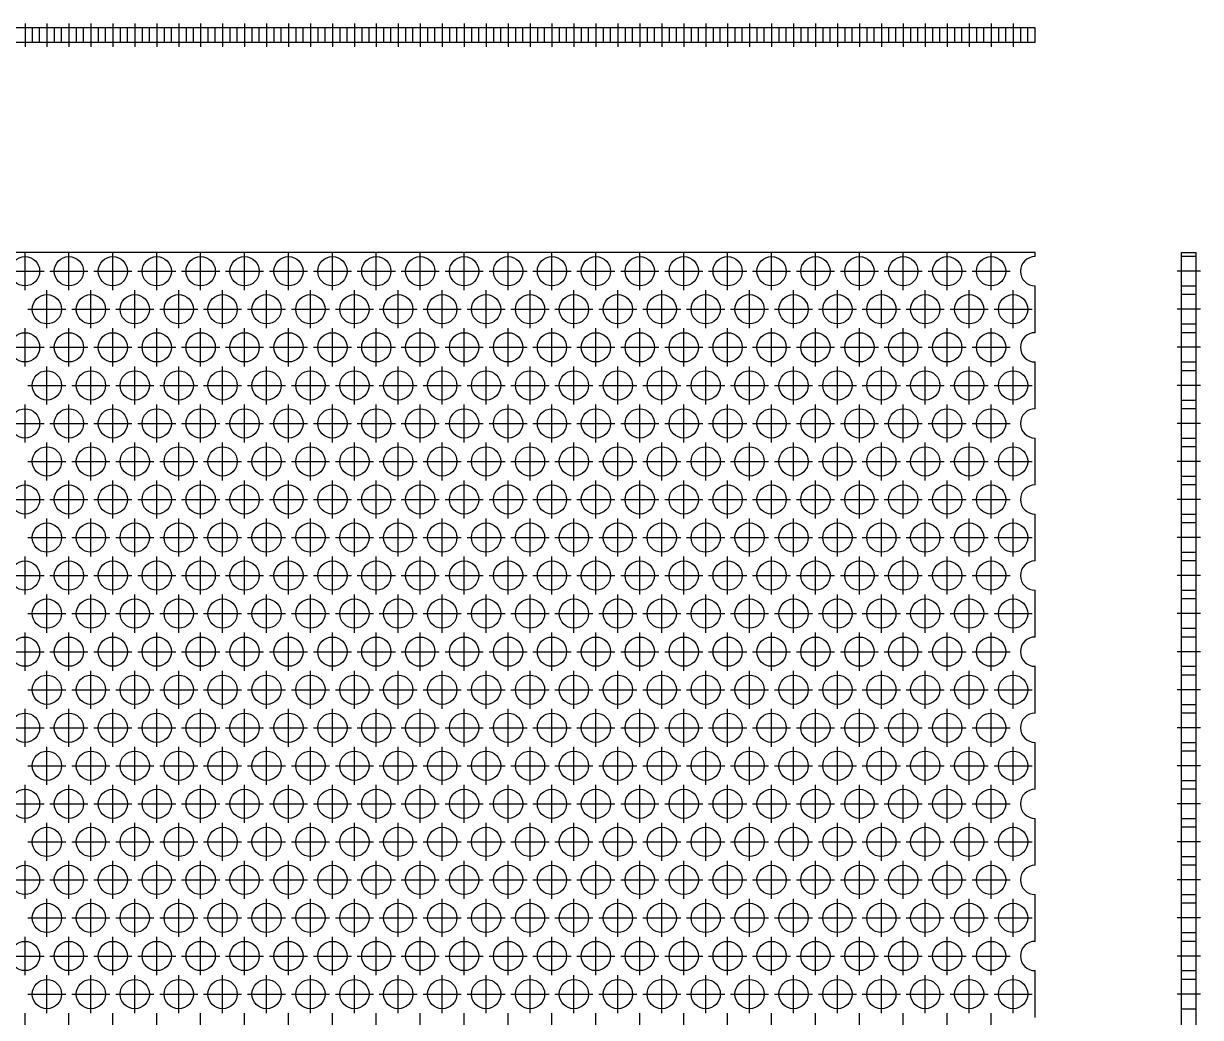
# Model space of a CAD drawing. Extents: x 0 to 161, y -8 to 126.
# Drawn here: x 80.9 to 161.3, y 57.8 to 125.6 of the extents above; entities that cross this region are included whole.
import ezdxf

# ---------------------------------------------------------------- set-up
doc = ezdxf.new("R2010")
doc.units = 0
doc.header["$LTSCALE"] = 0.5
doc.linetypes.add('CENTER', pattern=[50.8, 31.75, -6.35, 6.35, -6.35])
doc.linetypes.add('DASHED', pattern=[19.05, 12.7, -6.35])
for name, color, linetype in [('MSM_CENTER', 1, 'CENTER'), ('MSM_CONTINUOUS', 7, 'CONTINUOUS'), ('MSM_DASHED', 4, 'DASHED')]:
    doc.layers.add(name, color=color, linetype=linetype)

msp = doc.modelspace()

# ---------------------------------------------------------------- linework, layer by layer
at = {"layer": 'MSM_CENTER'}
for p, q in [((81, 125.643), (81, 124.043)), ((82.5, 125.643), (82.5, 124.043)), ((84, 125.643), (84, 124.043)), ((85.5, 125.643), (85.5, 124.043)), ((87, 125.643), (87, 124.043)), ((88.5, 125.643), (88.5, 124.043)), ((90, 125.643), (90, 124.043)), ((91.5, 125.643), (91.5, 124.043)), ((93, 125.643), (93, 124.043)), ((94.5, 125.643), (94.5, 124.043)), ((96, 125.643), (96, 124.043)), ((97.5, 125.643), (97.5, 124.043)), ((99, 125.643), (99, 124.043)), ((100.5, 125.643), (100.5, 124.043)), ((102, 125.643), (102, 124.043)), ((103.5, 125.643), (103.5, 124.043)), ((105, 125.643), (105, 124.043)), ((106.5, 125.643), (106.5, 124.043)), ((108, 125.643), (108, 124.043)), ((109.5, 125.643), (109.5, 124.043)), ((111, 125.643), (111, 124.043)), ((112.5, 125.643), (112.5, 124.043)), ((114, 125.643), (114, 124.043)), ((115.5, 125.643), (115.5, 124.043)), ((117, 125.643), (117, 124.043)), ((118.5, 125.643), (118.5, 124.043)), ((120, 125.643), (120, 124.043)), ((121.5, 125.643), (121.5, 124.043)), ((123, 125.643), (123, 124.043)), ((124.5, 125.643), (124.5, 124.043)), ((126, 125.643), (126, 124.043)), ((127.5, 125.643), (127.5, 124.043)), ((129, 125.643), (129, 124.043)), ((130.5, 125.643), (130.5, 124.043)), ((132, 125.643), (132, 124.043)), ((133.5, 125.643), (133.5, 124.043)), ((135, 125.643), (135, 124.043)), ((136.5, 125.643), (136.5, 124.043)), ((138, 125.643), (138, 124.043)), ((139.5, 125.643), (139.5, 124.043)), ((141, 125.643), (141, 124.043)), ((142.5, 125.643), (142.5, 124.043)), ((144, 125.643), (144, 124.043)), ((145.5, 125.643), (145.5, 124.043)), ((147, 125.643), (147, 124.043)), ((148.5, 125.643), (148.5, 124.043)), ((81, 107.427), (81, 110.027)), ((84, 107.427), (84, 110.027)), ((87, 107.427), (87, 110.027)), ((90, 107.427), (90, 110.027)), ((93, 107.427), (93, 110.027)), ((96, 107.427), (96, 110.027)), ((99, 107.427), (99, 110.027)), ((102, 107.427), (102, 110.027)), ((105, 107.427), (105, 110.027)), ((108, 107.427), (108, 110.027)), ((111, 107.427), (111, 110.027)), ((114, 107.427), (114, 110.027)), ((117, 107.427), (117, 110.027)), ((120, 107.427), (120, 110.027)), ((123, 107.427), (123, 110.027)), ((126, 107.427), (126, 110.027)), ((129, 107.427), (129, 110.027)), ((132, 107.427), (132, 110.027)), ((135, 107.427), (135, 110.027)), ((138, 107.427), (138, 110.027)), ((141, 107.427), (141, 110.027)), ((144, 107.427), (144, 110.027)), ((147, 107.427), (147, 110.027)), ((79.7, 108.727), (82.3, 108.727)), ((82.7, 108.727), (85.3, 108.727)), ((85.7, 108.727), (88.3, 108.727)), ((88.7, 108.727), (91.3, 108.727)), ((91.7, 108.727), (94.3, 108.727)), ((94.7, 108.727), (97.3, 108.727)), ((97.7, 108.727), (100.3, 108.727)), ((100.7, 108.727), (103.3, 108.727)), ((103.7, 108.727), (106.3, 108.727)), ((106.7, 108.727), (109.3, 108.727)), ((109.7, 108.727), (112.3, 108.727)), ((112.7, 108.727), (115.3, 108.727)), ((115.7, 108.727), (118.3, 108.727)), ((118.7, 108.727), (121.3, 108.727)), ((121.7, 108.727), (124.3, 108.727)), ((124.7, 108.727), (127.3, 108.727)), ((127.7, 108.727), (130.3, 108.727)), ((130.7, 108.727), (133.3, 108.727)), ((133.7, 108.727), (136.3, 108.727)), ((136.7, 108.727), (139.3, 108.727)), ((139.7, 108.727), (142.3, 108.727)), ((142.7, 108.727), (145.3, 108.727)), ((145.7, 108.727), (148.3, 108.727)), ((161.3, 108.727), (159.7, 108.727)), ((82.5, 104.829), (82.5, 107.429)), ((85.5, 104.829), (85.5, 107.429)), ((88.5, 104.829), (88.5, 107.429)), ((91.5, 104.829), (91.5, 107.429)), ((94.5, 104.829), (94.5, 107.429)), ((97.5, 104.829), (97.5, 107.429)), ((100.5, 104.829), (100.5, 107.429)), ((103.5, 104.829), (103.5, 107.429)), ((106.5, 104.829), (106.5, 107.429)), ((109.5, 104.829), (109.5, 107.429)), ((112.5, 104.829), (112.5, 107.429)), ((115.5, 104.829), (115.5, 107.429)), ((118.5, 104.829), (118.5, 107.429)), ((121.5, 104.829), (121.5, 107.429)), ((124.5, 104.829), (124.5, 107.429)), ((127.5, 104.829), (127.5, 107.429)), ((130.5, 104.829), (130.5, 107.429)), ((133.5, 104.829), (133.5, 107.429)), ((136.5, 104.829), (136.5, 107.429)), ((139.5, 104.829), (139.5, 107.429)), ((142.5, 104.829), (142.5, 107.429)), ((145.5, 104.829), (145.5, 107.429)), ((148.5, 104.829), (148.5, 107.429)), ((81.2, 106.129), (83.8, 106.129)), ((84.2, 106.129), (86.8, 106.129)), ((87.2, 106.129), (89.8, 106.129)), ((90.2, 106.129), (92.8, 106.129)), ((93.2, 106.129), (95.8, 106.129)), ((96.2, 106.129), (98.8, 106.129)), ((99.2, 106.129), (101.8, 106.129)), ((102.2, 106.129), (104.8, 106.129)), ((105.2, 106.129), (107.8, 106.129)), ((108.2, 106.129), (110.8, 106.129)), ((111.2, 106.129), (113.8, 106.129)), ((114.2, 106.129), (116.8, 106.129)), ((117.2, 106.129), (119.8, 106.129)), ((120.2, 106.129), (122.8, 106.129)), ((123.2, 106.129), (125.8, 106.129)), ((126.2, 106.129), (128.8, 106.129)), ((129.2, 106.129), (131.8, 106.129)), ((132.2, 106.129), (134.8, 106.129)), ((135.2, 106.129), (137.8, 106.129)), ((138.2, 106.129), (140.8, 106.129)), ((141.2, 106.129), (143.8, 106.129)), ((144.2, 106.129), (146.8, 106.129)), ((147.2, 106.129), (149.8, 106.129)), ((161.3, 106.129), (159.7, 106.129)), ((81, 102.231), (81, 104.831)), ((84, 102.231), (84, 104.831)), ((87, 102.231), (87, 104.831)), ((90, 102.231), (90, 104.831)), ((93, 102.231), (93, 104.831)), ((96, 102.231), (96, 104.831)), ((99, 102.231), (99, 104.831)), ((102, 102.231), (102, 104.831)), ((105, 102.231), (105, 104.831)), ((108, 102.231), (108, 104.831)), ((111, 102.231), (111, 104.831)), ((114, 102.231), (114, 104.831)), ((117, 102.231), (117, 104.831)), ((120, 102.231), (120, 104.831)), ((123, 102.231), (123, 104.831)), ((126, 102.231), (126, 104.831)), ((129, 102.231), (129, 104.831)), ((132, 102.231), (132, 104.831)), ((135, 102.231), (135, 104.831)), ((138, 102.231), (138, 104.831)), ((141, 102.231), (141, 104.831)), ((144, 102.231), (144, 104.831)), ((147, 102.231), (147, 104.831)), ((79.7, 103.531), (82.3, 103.531)), ((82.7, 103.531), (85.3, 103.531)), ((85.7, 103.531), (88.3, 103.531)), ((88.7, 103.531), (91.3, 103.531)), ((91.7, 103.531), (94.3, 103.531)), ((94.7, 103.531), (97.3, 103.531)), ((97.7, 103.531), (100.3, 103.531)), ((100.7, 103.531), (103.3, 103.531)), ((103.7, 103.531), (106.3, 103.531)), ((106.7, 103.531), (109.3, 103.531)), ((109.7, 103.531), (112.3, 103.531)), ((112.7, 103.531), (115.3, 103.531)), ((115.7, 103.531), (118.3, 103.531)), ((118.7, 103.531), (121.3, 103.531)), ((121.7, 103.531), (124.3, 103.531)), ((124.7, 103.531), (127.3, 103.531)), ((127.7, 103.531), (130.3, 103.531)), ((130.7, 103.531), (133.3, 103.531)), ((133.7, 103.531), (136.3, 103.531)), ((136.7, 103.531), (139.3, 103.531)), ((139.7, 103.531), (142.3, 103.531)), ((142.7, 103.531), (145.3, 103.531)), ((145.7, 103.531), (148.3, 103.531)), ((161.3, 103.531), (159.7, 103.531)), ((82.5, 99.633), (82.5, 102.233)), ((85.5, 99.633), (85.5, 102.233)), ((88.5, 99.633), (88.5, 102.233)), ((91.5, 99.633), (91.5, 102.233)), ((94.5, 99.633), (94.5, 102.233)), ((97.5, 99.633), (97.5, 102.233)), ((100.5, 99.633), (100.5, 102.233)), ((103.5, 99.633), (103.5, 102.233)), ((106.5, 99.633), (106.5, 102.233)), ((109.5, 99.633), (109.5, 102.233)), ((112.5, 99.633), (112.5, 102.233)), ((115.5, 99.633), (115.5, 102.233)), ((118.5, 99.633), (118.5, 102.233)), ((121.5, 99.633), (121.5, 102.233)), ((124.5, 99.633), (124.5, 102.233)), ((127.5, 99.633), (127.5, 102.233)), ((130.5, 99.633), (130.5, 102.233)), ((133.5, 99.633), (133.5, 102.233)), ((136.5, 99.633), (136.5, 102.233)), ((139.5, 99.633), (139.5, 102.233)), ((142.5, 99.633), (142.5, 102.233)), ((145.5, 99.633), (145.5, 102.233)), ((148.5, 99.633), (148.5, 102.233)), ((81.2, 100.933), (83.8, 100.933)), ((84.2, 100.933), (86.8, 100.933)), ((87.2, 100.933), (89.8, 100.933)), ((90.2, 100.933), (92.8, 100.933)), ((93.2, 100.933), (95.8, 100.933)), ((96.2, 100.933), (98.8, 100.933)), ((99.2, 100.933), (101.8, 100.933)), ((102.2, 100.933), (104.8, 100.933)), ((105.2, 100.933), (107.8, 100.933)), ((108.2, 100.933), (110.8, 100.933)), ((111.2, 100.933), (113.8, 100.933)), ((114.2, 100.933), (116.8, 100.933)), ((117.2, 100.933), (119.8, 100.933)), ((120.2, 100.933), (122.8, 100.933)), ((123.2, 100.933), (125.8, 100.933)), ((126.2, 100.933), (128.8, 100.933)), ((129.2, 100.933), (131.8, 100.933)), ((132.2, 100.933), (134.8, 100.933)), ((135.2, 100.933), (137.8, 100.933)), ((138.2, 100.933), (140.8, 100.933)), ((141.2, 100.933), (143.8, 100.933)), ((144.2, 100.933), (146.8, 100.933)), ((147.2, 100.933), (149.8, 100.933)), ((161.3, 100.933), (159.7, 100.933)), ((81, 97.035), (81, 99.635)), ((84, 97.035), (84, 99.635)), ((87, 97.035), (87, 99.635)), ((90, 97.035), (90, 99.635)), ((93, 97.035), (93, 99.635)), ((96, 97.035), (96, 99.635)), ((99, 97.035), (99, 99.635)), ((102, 97.035), (102, 99.635)), ((105, 97.035), (105, 99.635)), ((108, 97.035), (108, 99.635)), ((111, 97.035), (111, 99.635)), ((114, 97.035), (114, 99.635)), ((117, 97.035), (117, 99.635)), ((120, 97.035), (120, 99.635)), ((123, 97.035), (123, 99.635)), ((126, 97.035), (126, 99.635)), ((129, 97.035), (129, 99.635)), ((132, 97.035), (132, 99.635)), ((135, 97.035), (135, 99.635)), ((138, 97.035), (138, 99.635)), ((141, 97.035), (141, 99.635)), ((144, 97.035), (144, 99.635)), ((147, 97.035), (147, 99.635)), ((79.7, 98.335), (82.3, 98.335)), ((82.7, 98.335), (85.3, 98.335)), ((85.7, 98.335), (88.3, 98.335)), ((88.7, 98.335), (91.3, 98.335)), ((91.7, 98.335), (94.3, 98.335)), ((94.7, 98.335), (97.3, 98.335)), ((97.7, 98.335), (100.3, 98.335)), ((100.7, 98.335), (103.3, 98.335)), ((103.7, 98.335), (106.3, 98.335)), ((106.7, 98.335), (109.3, 98.335)), ((109.7, 98.335), (112.3, 98.335)), ((112.7, 98.335), (115.3, 98.335)), ((115.7, 98.335), (118.3, 98.335)), ((118.7, 98.335), (121.3, 98.335)), ((121.7, 98.335), (124.3, 98.335)), ((124.7, 98.335), (127.3, 98.335)), ((127.7, 98.335), (130.3, 98.335)), ((130.7, 98.335), (133.3, 98.335)), ((133.7, 98.335), (136.3, 98.335)), ((136.7, 98.335), (139.3, 98.335)), ((139.7, 98.335), (142.3, 98.335)), ((142.7, 98.335), (145.3, 98.335)), ((145.7, 98.335), (148.3, 98.335)), ((161.3, 98.335), (159.7, 98.335)), ((82.5, 94.437), (82.5, 97.037)), ((85.5, 94.437), (85.5, 97.037)), ((88.5, 94.437), (88.5, 97.037)), ((91.5, 94.437), (91.5, 97.037)), ((94.5, 94.437), (94.5, 97.037)), ((97.5, 94.437), (97.5, 97.037)), ((100.5, 94.437), (100.5, 97.037)), ((103.5, 94.437), (103.5, 97.037)), ((106.5, 94.437), (106.5, 97.037)), ((109.5, 94.437), (109.5, 97.037)), ((112.5, 94.437), (112.5, 97.037)), ((115.5, 94.437), (115.5, 97.037)), ((118.5, 94.437), (118.5, 97.037)), ((121.5, 94.437), (121.5, 97.037)), ((124.5, 94.437), (124.5, 97.037)), ((127.5, 94.437), (127.5, 97.037)), ((130.5, 94.437), (130.5, 97.037)), ((133.5, 94.437), (133.5, 97.037)), ((136.5, 94.437), (136.5, 97.037)), ((139.5, 94.437), (139.5, 97.037)), ((142.5, 94.437), (142.5, 97.037)), ((145.5, 94.437), (145.5, 97.037)), ((148.5, 94.437), (148.5, 97.037)), ((81.2, 95.737), (83.8, 95.737)), ((84.2, 95.737), (86.8, 95.737)), ((87.2, 95.737), (89.8, 95.737)), ((90.2, 95.737), (92.8, 95.737)), ((93.2, 95.737), (95.8, 95.737)), ((96.2, 95.737), (98.8, 95.737)), ((99.2, 95.737), (101.8, 95.737)), ((102.2, 95.737), (104.8, 95.737)), ((105.2, 95.737), (107.8, 95.737)), ((108.2, 95.737), (110.8, 95.737)), ((111.2, 95.737), (113.8, 95.737)), ((114.2, 95.737), (116.8, 95.737)), ((117.2, 95.737), (119.8, 95.737)), ((120.2, 95.737), (122.8, 95.737)), ((123.2, 95.737), (125.8, 95.737)), ((126.2, 95.737), (128.8, 95.737)), ((129.2, 95.737), (131.8, 95.737)), ((132.2, 95.737), (134.8, 95.737)), ((135.2, 95.737), (137.8, 95.737)), ((138.2, 95.737), (140.8, 95.737)), ((141.2, 95.737), (143.8, 95.737)), ((144.2, 95.737), (146.8, 95.737)), ((147.2, 95.737), (149.8, 95.737)), ((161.3, 95.737), (159.7, 95.737)), ((81, 91.838), (81, 94.438)), ((84, 91.838), (84, 94.438)), ((87, 91.838), (87, 94.438)), ((90, 91.838), (90, 94.438)), ((93, 91.838), (93, 94.438)), ((96, 91.838), (96, 94.438)), ((99, 91.838), (99, 94.438)), ((102, 91.838), (102, 94.438)), ((105, 91.838), (105, 94.438)), ((108, 91.838), (108, 94.438)), ((111, 91.838), (111, 94.438)), ((114, 91.838), (114, 94.438)), ((117, 91.838), (117, 94.438)), ((120, 91.838), (120, 94.438)), ((123, 91.838), (123, 94.438)), ((126, 91.838), (126, 94.438)), ((129, 91.838), (129, 94.438)), ((132, 91.838), (132, 94.438)), ((135, 91.838), (135, 94.438)), ((138, 91.838), (138, 94.438)), ((141, 91.838), (141, 94.438)), ((144, 91.838), (144, 94.438)), ((147, 91.838), (147, 94.438)), ((79.7, 93.138), (82.3, 93.138)), ((82.7, 93.138), (85.3, 93.138)), ((85.7, 93.138), (88.3, 93.138)), ((88.7, 93.138), (91.3, 93.138)), ((91.7, 93.138), (94.3, 93.138)), ((94.7, 93.138), (97.3, 93.138)), ((97.7, 93.138), (100.3, 93.138)), ((100.7, 93.138), (103.3, 93.138)), ((103.7, 93.138), (106.3, 93.138)), ((106.7, 93.138), (109.3, 93.138)), ((109.7, 93.138), (112.3, 93.138)), ((112.7, 93.138), (115.3, 93.138)), ((115.7, 93.138), (118.3, 93.138)), ((118.7, 93.138), (121.3, 93.138)), ((121.7, 93.138), (124.3, 93.138)), ((124.7, 93.138), (127.3, 93.138)), ((127.7, 93.138), (130.3, 93.138)), ((130.7, 93.138), (133.3, 93.138)), ((133.7, 93.138), (136.3, 93.138)), ((136.7, 93.138), (139.3, 93.138)), ((139.7, 93.138), (142.3, 93.138)), ((142.7, 93.138), (145.3, 93.138)), ((145.7, 93.138), (148.3, 93.138)), ((161.3, 93.138), (159.7, 93.138)), ((82.5, 89.24), (82.5, 91.84)), ((85.5, 89.24), (85.5, 91.84)), ((88.5, 89.24), (88.5, 91.84)), ((91.5, 89.24), (91.5, 91.84)), ((94.5, 89.24), (94.5, 91.84)), ((97.5, 89.24), (97.5, 91.84)), ((100.5, 89.24), (100.5, 91.84)), ((103.5, 89.24), (103.5, 91.84)), ((106.5, 89.24), (106.5, 91.84)), ((109.5, 89.24), (109.5, 91.84)), ((112.5, 89.24), (112.5, 91.84)), ((115.5, 89.24), (115.5, 91.84)), ((118.5, 89.24), (118.5, 91.84)), ((121.5, 89.24), (121.5, 91.84)), ((124.5, 89.24), (124.5, 91.84)), ((127.5, 89.24), (127.5, 91.84)), ((130.5, 89.24), (130.5, 91.84)), ((133.5, 89.24), (133.5, 91.84)), ((136.5, 89.24), (136.5, 91.84)), ((139.5, 89.24), (139.5, 91.84)), ((142.5, 89.24), (142.5, 91.84)), ((145.5, 89.24), (145.5, 91.84)), ((148.5, 89.24), (148.5, 91.84)), ((81.2, 90.54), (83.8, 90.54)), ((84.2, 90.54), (86.8, 90.54)), ((87.2, 90.54), (89.8, 90.54)), ((90.2, 90.54), (92.8, 90.54)), ((93.2, 90.54), (95.8, 90.54)), ((96.2, 90.54), (98.8, 90.54)), ((99.2, 90.54), (101.8, 90.54)), ((102.2, 90.54), (104.8, 90.54)), ((105.2, 90.54), (107.8, 90.54)), ((108.2, 90.54), (110.8, 90.54)), ((111.2, 90.54), (113.8, 90.54)), ((114.2, 90.54), (116.8, 90.54)), ((117.2, 90.54), (119.8, 90.54)), ((120.2, 90.54), (122.8, 90.54)), ((123.2, 90.54), (125.8, 90.54)), ((126.2, 90.54), (128.8, 90.54)), ((129.2, 90.54), (131.8, 90.54)), ((132.2, 90.54), (134.8, 90.54)), ((135.2, 90.54), (137.8, 90.54)), ((138.2, 90.54), (140.8, 90.54)), ((141.2, 90.54), (143.8, 90.54)), ((144.2, 90.54), (146.8, 90.54)), ((147.2, 90.54), (149.8, 90.54)), ((161.3, 90.54), (159.7, 90.54)), ((81, 86.642), (81, 89.242)), ((84, 86.642), (84, 89.242)), ((87, 86.642), (87, 89.242)), ((90, 86.642), (90, 89.242)), ((93, 86.642), (93, 89.242)), ((96, 86.642), (96, 89.242)), ((99, 86.642), (99, 89.242)), ((102, 86.642), (102, 89.242)), ((105, 86.642), (105, 89.242)), ((108, 86.642), (108, 89.242)), ((111, 86.642), (111, 89.242)), ((114, 86.642), (114, 89.242)), ((117, 86.642), (117, 89.242)), ((120, 86.642), (120, 89.242)), ((123, 86.642), (123, 89.242)), ((126, 86.642), (126, 89.242)), ((129, 86.642), (129, 89.242)), ((132, 86.642), (132, 89.242)), ((135, 86.642), (135, 89.242)), ((138, 86.642), (138, 89.242)), ((141, 86.642), (141, 89.242)), ((144, 86.642), (144, 89.242)), ((147, 86.642), (147, 89.242)), ((79.7, 87.942), (82.3, 87.942)), ((82.7, 87.942), (85.3, 87.942)), ((85.7, 87.942), (88.3, 87.942)), ((88.7, 87.942), (91.3, 87.942)), ((91.7, 87.942), (94.3, 87.942)), ((94.7, 87.942), (97.3, 87.942)), ((97.7, 87.942), (100.3, 87.942)), ((100.7, 87.942), (103.3, 87.942)), ((103.7, 87.942), (106.3, 87.942)), ((106.7, 87.942), (109.3, 87.942)), ((109.7, 87.942), (112.3, 87.942)), ((112.7, 87.942), (115.3, 87.942)), ((115.7, 87.942), (118.3, 87.942)), ((118.7, 87.942), (121.3, 87.942)), ((121.7, 87.942), (124.3, 87.942)), ((124.7, 87.942), (127.3, 87.942)), ((127.7, 87.942), (130.3, 87.942)), ((130.7, 87.942), (133.3, 87.942)), ((133.7, 87.942), (136.3, 87.942)), ((136.7, 87.942), (139.3, 87.942)), ((139.7, 87.942), (142.3, 87.942)), ((142.7, 87.942), (145.3, 87.942)), ((145.7, 87.942), (148.3, 87.942)), ((161.3, 87.942), (159.7, 87.942)), ((82.5, 84.044), (82.5, 86.644)), ((85.5, 84.044), (85.5, 86.644)), ((88.5, 84.044), (88.5, 86.644)), ((91.5, 84.044), (91.5, 86.644)), ((94.5, 84.044), (94.5, 86.644)), ((97.5, 84.044), (97.5, 86.644)), ((100.5, 84.044), (100.5, 86.644)), ((103.5, 84.044), (103.5, 86.644)), ((106.5, 84.044), (106.5, 86.644)), ((109.5, 84.044), (109.5, 86.644)), ((112.5, 84.044), (112.5, 86.644)), ((115.5, 84.044), (115.5, 86.644)), ((118.5, 84.044), (118.5, 86.644)), ((121.5, 84.044), (121.5, 86.644)), ((124.5, 84.044), (124.5, 86.644)), ((127.5, 84.044), (127.5, 86.644)), ((130.5, 84.044), (130.5, 86.644)), ((133.5, 84.044), (133.5, 86.644)), ((136.5, 84.044), (136.5, 86.644)), ((139.5, 84.044), (139.5, 86.644)), ((142.5, 84.044), (142.5, 86.644)), ((145.5, 84.044), (145.5, 86.644)), ((148.5, 84.044), (148.5, 86.644)), ((81.2, 85.344), (83.8, 85.344)), ((84.2, 85.344), (86.8, 85.344)), ((87.2, 85.344), (89.8, 85.344)), ((90.2, 85.344), (92.8, 85.344)), ((93.2, 85.344), (95.8, 85.344)), ((96.2, 85.344), (98.8, 85.344)), ((99.2, 85.344), (101.8, 85.344)), ((102.2, 85.344), (104.8, 85.344)), ((105.2, 85.344), (107.8, 85.344)), ((108.2, 85.344), (110.8, 85.344)), ((111.2, 85.344), (113.8, 85.344)), ((114.2, 85.344), (116.8, 85.344)), ((117.2, 85.344), (119.8, 85.344)), ((120.2, 85.344), (122.8, 85.344)), ((123.2, 85.344), (125.8, 85.344)), ((126.2, 85.344), (128.8, 85.344)), ((129.2, 85.344), (131.8, 85.344)), ((132.2, 85.344), (134.8, 85.344)), ((135.2, 85.344), (137.8, 85.344)), ((138.2, 85.344), (140.8, 85.344)), ((141.2, 85.344), (143.8, 85.344)), ((144.2, 85.344), (146.8, 85.344)), ((147.2, 85.344), (149.8, 85.344)), ((161.3, 85.344), (159.7, 85.344)), ((81, 81.446), (81, 84.046)), ((84, 81.446), (84, 84.046)), ((87, 81.446), (87, 84.046)), ((90, 81.446), (90, 84.046)), ((93, 81.446), (93, 84.046)), ((96, 81.446), (96, 84.046)), ((99, 81.446), (99, 84.046)), ((102, 81.446), (102, 84.046)), ((105, 81.446), (105, 84.046)), ((108, 81.446), (108, 84.046)), ((111, 81.446), (111, 84.046)), ((114, 81.446), (114, 84.046)), ((117, 81.446), (117, 84.046)), ((120, 81.446), (120, 84.046)), ((123, 81.446), (123, 84.046)), ((126, 81.446), (126, 84.046)), ((129, 81.446), (129, 84.046)), ((132, 81.446), (132, 84.046)), ((135, 81.446), (135, 84.046)), ((138, 81.446), (138, 84.046)), ((141, 81.446), (141, 84.046)), ((144, 81.446), (144, 84.046)), ((147, 81.446), (147, 84.046)), ((79.7, 82.746), (82.3, 82.746)), ((82.7, 82.746), (85.3, 82.746)), ((85.7, 82.746), (88.3, 82.746)), ((88.7, 82.746), (91.3, 82.746)), ((91.7, 82.746), (94.3, 82.746)), ((94.7, 82.746), (97.3, 82.746)), ((97.7, 82.746), (100.3, 82.746)), ((100.7, 82.746), (103.3, 82.746)), ((103.7, 82.746), (106.3, 82.746)), ((106.7, 82.746), (109.3, 82.746)), ((109.7, 82.746), (112.3, 82.746)), ((112.7, 82.746), (115.3, 82.746)), ((115.7, 82.746), (118.3, 82.746)), ((118.7, 82.746), (121.3, 82.746)), ((121.7, 82.746), (124.3, 82.746)), ((124.7, 82.746), (127.3, 82.746)), ((127.7, 82.746), (130.3, 82.746)), ((130.7, 82.746), (133.3, 82.746)), ((133.7, 82.746), (136.3, 82.746)), ((136.7, 82.746), (139.3, 82.746)), ((139.7, 82.746), (142.3, 82.746)), ((142.7, 82.746), (145.3, 82.746)), ((145.7, 82.746), (148.3, 82.746)), ((161.3, 82.746), (159.7, 82.746)), ((82.5, 78.848), (82.5, 81.448)), ((85.5, 78.848), (85.5, 81.448)), ((88.5, 78.848), (88.5, 81.448)), ((91.5, 78.848), (91.5, 81.448)), ((94.5, 78.848), (94.5, 81.448)), ((97.5, 78.848), (97.5, 81.448)), ((100.5, 78.848), (100.5, 81.448)), ((103.5, 78.848), (103.5, 81.448)), ((106.5, 78.848), (106.5, 81.448)), ((109.5, 78.848), (109.5, 81.448)), ((112.5, 78.848), (112.5, 81.448)), ((115.5, 78.848), (115.5, 81.448)), ((118.5, 78.848), (118.5, 81.448)), ((121.5, 78.848), (121.5, 81.448)), ((124.5, 78.848), (124.5, 81.448)), ((127.5, 78.848), (127.5, 81.448)), ((130.5, 78.848), (130.5, 81.448)), ((133.5, 78.848), (133.5, 81.448)), ((136.5, 78.848), (136.5, 81.448)), ((139.5, 78.848), (139.5, 81.448)), ((142.5, 78.848), (142.5, 81.448)), ((145.5, 78.848), (145.5, 81.448)), ((148.5, 78.848), (148.5, 81.448)), ((81.2, 80.148), (83.8, 80.148)), ((84.2, 80.148), (86.8, 80.148)), ((87.2, 80.148), (89.8, 80.148)), ((90.2, 80.148), (92.8, 80.148)), ((93.2, 80.148), (95.8, 80.148)), ((96.2, 80.148), (98.8, 80.148)), ((99.2, 80.148), (101.8, 80.148)), ((102.2, 80.148), (104.8, 80.148)), ((105.2, 80.148), (107.8, 80.148)), ((108.2, 80.148), (110.8, 80.148)), ((111.2, 80.148), (113.8, 80.148)), ((114.2, 80.148), (116.8, 80.148)), ((117.2, 80.148), (119.8, 80.148)), ((120.2, 80.148), (122.8, 80.148)), ((123.2, 80.148), (125.8, 80.148)), ((126.2, 80.148), (128.8, 80.148)), ((129.2, 80.148), (131.8, 80.148)), ((132.2, 80.148), (134.8, 80.148)), ((135.2, 80.148), (137.8, 80.148)), ((138.2, 80.148), (140.8, 80.148)), ((141.2, 80.148), (143.8, 80.148)), ((144.2, 80.148), (146.8, 80.148)), ((147.2, 80.148), (149.8, 80.148)), ((161.3, 80.148), (159.7, 80.148)), ((81, 76.25), (81, 78.85)), ((84, 76.25), (84, 78.85)), ((87, 76.25), (87, 78.85)), ((90, 76.25), (90, 78.85)), ((93, 76.25), (93, 78.85)), ((96, 76.25), (96, 78.85)), ((99, 76.25), (99, 78.85)), ((102, 76.25), (102, 78.85)), ((105, 76.25), (105, 78.85)), ((108, 76.25), (108, 78.85)), ((111, 76.25), (111, 78.85)), ((114, 76.25), (114, 78.85)), ((117, 76.25), (117, 78.85)), ((120, 76.25), (120, 78.85)), ((123, 76.25), (123, 78.85)), ((126, 76.25), (126, 78.85)), ((129, 76.25), (129, 78.85)), ((132, 76.25), (132, 78.85)), ((135, 76.25), (135, 78.85)), ((138, 76.25), (138, 78.85)), ((141, 76.25), (141, 78.85)), ((144, 76.25), (144, 78.85)), ((147, 76.25), (147, 78.85)), ((79.7, 77.55), (82.3, 77.55)), ((82.7, 77.55), (85.3, 77.55)), ((85.7, 77.55), (88.3, 77.55)), ((88.7, 77.55), (91.3, 77.55)), ((91.7, 77.55), (94.3, 77.55)), ((94.7, 77.55), (97.3, 77.55)), ((97.7, 77.55), (100.3, 77.55)), ((100.7, 77.55), (103.3, 77.55)), ((103.7, 77.55), (106.3, 77.55)), ((106.7, 77.55), (109.3, 77.55)), ((109.7, 77.55), (112.3, 77.55)), ((112.7, 77.55), (115.3, 77.55)), ((115.7, 77.55), (118.3, 77.55)), ((118.7, 77.55), (121.3, 77.55)), ((121.7, 77.55), (124.3, 77.55)), ((124.7, 77.55), (127.3, 77.55)), ((127.7, 77.55), (130.3, 77.55)), ((130.7, 77.55), (133.3, 77.55)), ((133.7, 77.55), (136.3, 77.55)), ((136.7, 77.55), (139.3, 77.55)), ((139.7, 77.55), (142.3, 77.55)), ((142.7, 77.55), (145.3, 77.55)), ((145.7, 77.55), (148.3, 77.55)), ((161.3, 77.55), (159.7, 77.55)), ((82.5, 73.652), (82.5, 76.252)), ((85.5, 73.652), (85.5, 76.252)), ((88.5, 73.652), (88.5, 76.252)), ((91.5, 73.652), (91.5, 76.252)), ((94.5, 73.652), (94.5, 76.252)), ((97.5, 73.652), (97.5, 76.252)), ((100.5, 73.652), (100.5, 76.252)), ((103.5, 73.652), (103.5, 76.252)), ((106.5, 73.652), (106.5, 76.252)), ((109.5, 73.652), (109.5, 76.252)), ((112.5, 73.652), (112.5, 76.252)), ((115.5, 73.652), (115.5, 76.252)), ((118.5, 73.652), (118.5, 76.252)), ((121.5, 73.652), (121.5, 76.252)), ((124.5, 73.652), (124.5, 76.252)), ((127.5, 73.652), (127.5, 76.252)), ((130.5, 73.652), (130.5, 76.252)), ((133.5, 73.652), (133.5, 76.252)), ((136.5, 73.652), (136.5, 76.252)), ((139.5, 73.652), (139.5, 76.252)), ((142.5, 73.652), (142.5, 76.252)), ((145.5, 73.652), (145.5, 76.252)), ((148.5, 73.652), (148.5, 76.252)), ((81.2, 74.952), (83.8, 74.952)), ((84.2, 74.952), (86.8, 74.952)), ((87.2, 74.952), (89.8, 74.952)), ((90.2, 74.952), (92.8, 74.952)), ((93.2, 74.952), (95.8, 74.952)), ((96.2, 74.952), (98.8, 74.952)), ((99.2, 74.952), (101.8, 74.952)), ((102.2, 74.952), (104.8, 74.952)), ((105.2, 74.952), (107.8, 74.952)), ((108.2, 74.952), (110.8, 74.952)), ((111.2, 74.952), (113.8, 74.952)), ((114.2, 74.952), (116.8, 74.952)), ((117.2, 74.952), (119.8, 74.952)), ((120.2, 74.952), (122.8, 74.952)), ((123.2, 74.952), (125.8, 74.952)), ((126.2, 74.952), (128.8, 74.952)), ((129.2, 74.952), (131.8, 74.952)), ((132.2, 74.952), (134.8, 74.952)), ((135.2, 74.952), (137.8, 74.952)), ((138.2, 74.952), (140.8, 74.952)), ((141.2, 74.952), (143.8, 74.952)), ((144.2, 74.952), (146.8, 74.952)), ((147.2, 74.952), (149.8, 74.952)), ((161.3, 74.952), (159.7, 74.952)), ((81, 71.054), (81, 73.654)), ((84, 71.054), (84, 73.654)), ((87, 71.054), (87, 73.654)), ((90, 71.054), (90, 73.654)), ((93, 71.054), (93, 73.654)), ((96, 71.054), (96, 73.654)), ((99, 71.054), (99, 73.654)), ((102, 71.054), (102, 73.654)), ((105, 71.054), (105, 73.654)), ((108, 71.054), (108, 73.654)), ((111, 71.054), (111, 73.654)), ((114, 71.054), (114, 73.654)), ((117, 71.054), (117, 73.654)), ((120, 71.054), (120, 73.654)), ((123, 71.054), (123, 73.654)), ((126, 71.054), (126, 73.654)), ((129, 71.054), (129, 73.654)), ((132, 71.054), (132, 73.654)), ((135, 71.054), (135, 73.654)), ((138, 71.054), (138, 73.654)), ((141, 71.054), (141, 73.654)), ((144, 71.054), (144, 73.654)), ((147, 71.054), (147, 73.654)), ((79.7, 72.354), (82.3, 72.354)), ((82.7, 72.354), (85.3, 72.354)), ((85.7, 72.354), (88.3, 72.354)), ((88.7, 72.354), (91.3, 72.354)), ((91.7, 72.354), (94.3, 72.354)), ((94.7, 72.354), (97.3, 72.354)), ((97.7, 72.354), (100.3, 72.354)), ((100.7, 72.354), (103.3, 72.354)), ((103.7, 72.354), (106.3, 72.354)), ((106.7, 72.354), (109.3, 72.354)), ((109.7, 72.354), (112.3, 72.354)), ((112.7, 72.354), (115.3, 72.354)), ((115.7, 72.354), (118.3, 72.354)), ((118.7, 72.354), (121.3, 72.354)), ((121.7, 72.354), (124.3, 72.354)), ((124.7, 72.354), (127.3, 72.354)), ((127.7, 72.354), (130.3, 72.354)), ((130.7, 72.354), (133.3, 72.354)), ((133.7, 72.354), (136.3, 72.354)), ((136.7, 72.354), (139.3, 72.354)), ((139.7, 72.354), (142.3, 72.354)), ((142.7, 72.354), (145.3, 72.354)), ((145.7, 72.354), (148.3, 72.354)), ((161.3, 72.354), (159.7, 72.354)), ((82.5, 68.456), (82.5, 71.056)), ((85.5, 68.456), (85.5, 71.056)), ((88.5, 68.456), (88.5, 71.056)), ((91.5, 68.456), (91.5, 71.056)), ((94.5, 68.456), (94.5, 71.056)), ((97.5, 68.456), (97.5, 71.056)), ((100.5, 68.456), (100.5, 71.056)), ((103.5, 68.456), (103.5, 71.056)), ((106.5, 68.456), (106.5, 71.056)), ((109.5, 68.456), (109.5, 71.056)), ((112.5, 68.456), (112.5, 71.056)), ((115.5, 68.456), (115.5, 71.056)), ((118.5, 68.456), (118.5, 71.056)), ((121.5, 68.456), (121.5, 71.056)), ((124.5, 68.456), (124.5, 71.056)), ((127.5, 68.456), (127.5, 71.056)), ((130.5, 68.456), (130.5, 71.056)), ((133.5, 68.456), (133.5, 71.056)), ((136.5, 68.456), (136.5, 71.056)), ((139.5, 68.456), (139.5, 71.056)), ((142.5, 68.456), (142.5, 71.056)), ((145.5, 68.456), (145.5, 71.056)), ((148.5, 68.456), (148.5, 71.056)), ((81.2, 69.756), (83.8, 69.756)), ((84.2, 69.756), (86.8, 69.756)), ((87.2, 69.756), (89.8, 69.756)), ((90.2, 69.756), (92.8, 69.756)), ((93.2, 69.756), (95.8, 69.756)), ((96.2, 69.756), (98.8, 69.756)), ((99.2, 69.756), (101.8, 69.756)), ((102.2, 69.756), (104.8, 69.756)), ((105.2, 69.756), (107.8, 69.756)), ((108.2, 69.756), (110.8, 69.756)), ((111.2, 69.756), (113.8, 69.756)), ((114.2, 69.756), (116.8, 69.756)), ((117.2, 69.756), (119.8, 69.756)), ((120.2, 69.756), (122.8, 69.756)), ((123.2, 69.756), (125.8, 69.756)), ((126.2, 69.756), (128.8, 69.756)), ((129.2, 69.756), (131.8, 69.756)), ((132.2, 69.756), (134.8, 69.756)), ((135.2, 69.756), (137.8, 69.756)), ((138.2, 69.756), (140.8, 69.756)), ((141.2, 69.756), (143.8, 69.756)), ((144.2, 69.756), (146.8, 69.756)), ((147.2, 69.756), (149.8, 69.756)), ((161.3, 69.756), (159.7, 69.756)), ((81, 65.858), (81, 68.458)), ((84, 65.858), (84, 68.458)), ((87, 65.858), (87, 68.458)), ((90, 65.858), (90, 68.458)), ((93, 65.858), (93, 68.458)), ((96, 65.858), (96, 68.458)), ((99, 65.858), (99, 68.458)), ((102, 65.858), (102, 68.458)), ((105, 65.858), (105, 68.458)), ((108, 65.858), (108, 68.458)), ((111, 65.858), (111, 68.458)), ((114, 65.858), (114, 68.458)), ((117, 65.858), (117, 68.458)), ((120, 65.858), (120, 68.458)), ((123, 65.858), (123, 68.458)), ((126, 65.858), (126, 68.458)), ((129, 65.858), (129, 68.458)), ((132, 65.858), (132, 68.458)), ((135, 65.858), (135, 68.458)), ((138, 65.858), (138, 68.458)), ((141, 65.858), (141, 68.458)), ((144, 65.858), (144, 68.458)), ((147, 65.858), (147, 68.458)), ((79.7, 67.158), (82.3, 67.158)), ((82.7, 67.158), (85.3, 67.158)), ((85.7, 67.158), (88.3, 67.158)), ((88.7, 67.158), (91.3, 67.158)), ((91.7, 67.158), (94.3, 67.158)), ((94.7, 67.158), (97.3, 67.158)), ((97.7, 67.158), (100.3, 67.158)), ((100.7, 67.158), (103.3, 67.158)), ((103.7, 67.158), (106.3, 67.158)), ((106.7, 67.158), (109.3, 67.158)), ((109.7, 67.158), (112.3, 67.158)), ((112.7, 67.158), (115.3, 67.158)), ((115.7, 67.158), (118.3, 67.158)), ((118.7, 67.158), (121.3, 67.158)), ((121.7, 67.158), (124.3, 67.158)), ((124.7, 67.158), (127.3, 67.158)), ((127.7, 67.158), (130.3, 67.158)), ((130.7, 67.158), (133.3, 67.158)), ((133.7, 67.158), (136.3, 67.158)), ((136.7, 67.158), (139.3, 67.158)), ((139.7, 67.158), (142.3, 67.158)), ((142.7, 67.158), (145.3, 67.158)), ((145.7, 67.158), (148.3, 67.158)), ((161.3, 67.158), (159.7, 67.158)), ((82.5, 63.26), (82.5, 65.86)), ((85.5, 63.26), (85.5, 65.86)), ((88.5, 63.26), (88.5, 65.86)), ((91.5, 63.26), (91.5, 65.86)), ((94.5, 63.26), (94.5, 65.86)), ((97.5, 63.26), (97.5, 65.86)), ((100.5, 63.26), (100.5, 65.86)), ((103.5, 63.26), (103.5, 65.86)), ((106.5, 63.26), (106.5, 65.86)), ((109.5, 63.26), (109.5, 65.86)), ((112.5, 63.26), (112.5, 65.86)), ((115.5, 63.26), (115.5, 65.86)), ((118.5, 63.26), (118.5, 65.86)), ((121.5, 63.26), (121.5, 65.86)), ((124.5, 63.26), (124.5, 65.86)), ((127.5, 63.26), (127.5, 65.86)), ((130.5, 63.26), (130.5, 65.86)), ((133.5, 63.26), (133.5, 65.86)), ((136.5, 63.26), (136.5, 65.86)), ((139.5, 63.26), (139.5, 65.86)), ((142.5, 63.26), (142.5, 65.86)), ((145.5, 63.26), (145.5, 65.86)), ((148.5, 63.26), (148.5, 65.86)), ((81.2, 64.56), (83.8, 64.56)), ((84.2, 64.56), (86.8, 64.56)), ((87.2, 64.56), (89.8, 64.56)), ((90.2, 64.56), (92.8, 64.56)), ((93.2, 64.56), (95.8, 64.56)), ((96.2, 64.56), (98.8, 64.56)), ((99.2, 64.56), (101.8, 64.56)), ((102.2, 64.56), (104.8, 64.56)), ((105.2, 64.56), (107.8, 64.56)), ((108.2, 64.56), (110.8, 64.56)), ((111.2, 64.56), (113.8, 64.56)), ((114.2, 64.56), (116.8, 64.56)), ((117.2, 64.56), (119.8, 64.56)), ((120.2, 64.56), (122.8, 64.56)), ((123.2, 64.56), (125.8, 64.56)), ((126.2, 64.56), (128.8, 64.56)), ((129.2, 64.56), (131.8, 64.56)), ((132.2, 64.56), (134.8, 64.56)), ((135.2, 64.56), (137.8, 64.56)), ((138.2, 64.56), (140.8, 64.56)), ((141.2, 64.56), (143.8, 64.56)), ((144.2, 64.56), (146.8, 64.56)), ((147.2, 64.56), (149.8, 64.56)), ((161.3, 64.56), (159.7, 64.56)), ((81, 60.662), (81, 63.262)), ((84, 60.662), (84, 63.262)), ((87, 60.662), (87, 63.262)), ((90, 60.662), (90, 63.262)), ((93, 60.662), (93, 63.262)), ((96, 60.662), (96, 63.262)), ((99, 60.662), (99, 63.262)), ((102, 60.662), (102, 63.262)), ((105, 60.662), (105, 63.262)), ((108, 60.662), (108, 63.262)), ((111, 60.662), (111, 63.262)), ((114, 60.662), (114, 63.262)), ((117, 60.662), (117, 63.262)), ((120, 60.662), (120, 63.262)), ((123, 60.662), (123, 63.262)), ((126, 60.662), (126, 63.262)), ((129, 60.662), (129, 63.262)), ((132, 60.662), (132, 63.262)), ((135, 60.662), (135, 63.262)), ((138, 60.662), (138, 63.262)), ((141, 60.662), (141, 63.262)), ((144, 60.662), (144, 63.262)), ((147, 60.662), (147, 63.262)), ((79.7, 61.962), (82.3, 61.962)), ((82.7, 61.962), (85.3, 61.962)), ((85.7, 61.962), (88.3, 61.962)), ((88.7, 61.962), (91.3, 61.962)), ((91.7, 61.962), (94.3, 61.962)), ((94.7, 61.962), (97.3, 61.962)), ((97.7, 61.962), (100.3, 61.962)), ((100.7, 61.962), (103.3, 61.962)), ((103.7, 61.962), (106.3, 61.962)), ((106.7, 61.962), (109.3, 61.962)), ((109.7, 61.962), (112.3, 61.962)), ((112.7, 61.962), (115.3, 61.962)), ((115.7, 61.962), (118.3, 61.962)), ((118.7, 61.962), (121.3, 61.962)), ((121.7, 61.962), (124.3, 61.962)), ((124.7, 61.962), (127.3, 61.962)), ((127.7, 61.962), (130.3, 61.962)), ((130.7, 61.962), (133.3, 61.962)), ((133.7, 61.962), (136.3, 61.962)), ((136.7, 61.962), (139.3, 61.962)), ((139.7, 61.962), (142.3, 61.962)), ((142.7, 61.962), (145.3, 61.962)), ((145.7, 61.962), (148.3, 61.962)), ((161.3, 61.962), (159.7, 61.962)), ((82.5, 58.063), (82.5, 60.663)), ((85.5, 58.063), (85.5, 60.663)), ((88.5, 58.063), (88.5, 60.663)), ((91.5, 58.063), (91.5, 60.663)), ((94.5, 58.063), (94.5, 60.663)), ((97.5, 58.063), (97.5, 60.663)), ((100.5, 58.063), (100.5, 60.663)), ((103.5, 58.063), (103.5, 60.663)), ((106.5, 58.063), (106.5, 60.663)), ((109.5, 58.063), (109.5, 60.663)), ((112.5, 58.063), (112.5, 60.663)), ((115.5, 58.063), (115.5, 60.663)), ((118.5, 58.063), (118.5, 60.663)), ((121.5, 58.063), (121.5, 60.663)), ((124.5, 58.063), (124.5, 60.663)), ((127.5, 58.063), (127.5, 60.663)), ((130.5, 58.063), (130.5, 60.663)), ((133.5, 58.063), (133.5, 60.663)), ((136.5, 58.063), (136.5, 60.663)), ((139.5, 58.063), (139.5, 60.663)), ((142.5, 58.063), (142.5, 60.663)), ((145.5, 58.063), (145.5, 60.663)), ((148.5, 58.063), (148.5, 60.663)), ((81.2, 59.363), (83.8, 59.363)), ((84.2, 59.363), (86.8, 59.363)), ((87.2, 59.363), (89.8, 59.363)), ((90.2, 59.363), (92.8, 59.363)), ((93.2, 59.363), (95.8, 59.363)), ((96.2, 59.363), (98.8, 59.363)), ((99.2, 59.363), (101.8, 59.363)), ((102.2, 59.363), (104.8, 59.363)), ((105.2, 59.363), (107.8, 59.363)), ((108.2, 59.363), (110.8, 59.363)), ((111.2, 59.363), (113.8, 59.363)), ((114.2, 59.363), (116.8, 59.363)), ((117.2, 59.363), (119.8, 59.363)), ((120.2, 59.363), (122.8, 59.363)), ((123.2, 59.363), (125.8, 59.363)), ((126.2, 59.363), (128.8, 59.363)), ((129.2, 59.363), (131.8, 59.363)), ((132.2, 59.363), (134.8, 59.363)), ((135.2, 59.363), (137.8, 59.363)), ((138.2, 59.363), (140.8, 59.363)), ((141.2, 59.363), (143.8, 59.363)), ((144.2, 59.363), (146.8, 59.363)), ((147.2, 59.363), (149.8, 59.363)), ((161.3, 59.363), (159.7, 59.363)), ((81, 55.465), (81, 58.065)), ((84, 55.465), (84, 58.065)), ((87, 55.465), (87, 58.065)), ((90, 55.465), (90, 58.065)), ((93, 55.465), (93, 58.065)), ((96, 55.465), (96, 58.065)), ((99, 55.465), (99, 58.065)), ((102, 55.465), (102, 58.065)), ((105, 55.465), (105, 58.065)), ((108, 55.465), (108, 58.065)), ((111, 55.465), (111, 58.065)), ((114, 55.465), (114, 58.065)), ((117, 55.465), (117, 58.065)), ((120, 55.465), (120, 58.065)), ((123, 55.465), (123, 58.065)), ((126, 55.465), (126, 58.065)), ((129, 55.465), (129, 58.065)), ((132, 55.465), (132, 58.065)), ((135, 55.465), (135, 58.065)), ((138, 55.465), (138, 58.065)), ((141, 55.465), (141, 58.065)), ((144, 55.465), (144, 58.065)), ((147, 55.465), (147, 58.065))]:
    msp.add_line(p, q, dxfattribs=at)
at = {"layer": 'MSM_CONTINUOUS'}
for p, q in [((150, 125.343), (0, 125.343)), ((150, 124.343), (150, 125.343)), ((150, 124.343), (0, 124.343)), ((150, 110), (0, 110)), ((150, 109.727), (150, 110)), ((160, 110), (161, 110)), ((160, 10), (160, 110)), ((161, 10), (161, 110)), ((150, 104.531), (150, 107.727)), ((150, 99.335), (150, 102.531)), ((150, 94.138), (150, 97.335)), ((150, 88.942), (150, 92.138)), ((150, 83.746), (150, 86.942)), ((150, 78.55), (150, 81.746)), ((150, 73.354), (150, 76.55)), ((150, 68.158), (150, 71.354)), ((150, 62.962), (150, 66.158)), ((150, 57.765), (150, 60.962))]:
    msp.add_line(p, q, dxfattribs=at)
for centre in [(81, 108.727), (84, 108.727), (87, 108.727), (90, 108.727), (93, 108.727), (96, 108.727), (99, 108.727), (102, 108.727), (105, 108.727), (108, 108.727), (111, 108.727), (114, 108.727), (117, 108.727), (120, 108.727), (123, 108.727), (126, 108.727), (129, 108.727), (132, 108.727), (135, 108.727), (138, 108.727), (141, 108.727), (144, 108.727), (147, 108.727), (82.5, 106.129), (85.5, 106.129), (88.5, 106.129), (91.5, 106.129), (94.5, 106.129), (97.5, 106.129), (100.5, 106.129), (103.5, 106.129), (106.5, 106.129), (109.5, 106.129), (112.5, 106.129), (115.5, 106.129), (118.5, 106.129), (121.5, 106.129), (124.5, 106.129), (127.5, 106.129), (130.5, 106.129), (133.5, 106.129), (136.5, 106.129), (139.5, 106.129), (142.5, 106.129), (145.5, 106.129), (148.5, 106.129), (81, 103.531), (84, 103.531), (87, 103.531), (90, 103.531), (93, 103.531), (96, 103.531), (99, 103.531), (102, 103.531), (105, 103.531), (108, 103.531), (111, 103.531), (114, 103.531), (117, 103.531), (120, 103.531), (123, 103.531), (126, 103.531), (129, 103.531), (132, 103.531), (135, 103.531), (138, 103.531), (141, 103.531), (144, 103.531), (147, 103.531), (82.5, 100.933), (85.5, 100.933), (88.5, 100.933), (91.5, 100.933), (94.5, 100.933), (97.5, 100.933), (100.5, 100.933), (103.5, 100.933), (106.5, 100.933), (109.5, 100.933), (112.5, 100.933), (115.5, 100.933), (118.5, 100.933), (121.5, 100.933), (124.5, 100.933), (127.5, 100.933), (130.5, 100.933), (133.5, 100.933), (136.5, 100.933), (139.5, 100.933), (142.5, 100.933), (145.5, 100.933), (148.5, 100.933), (81, 98.335), (84, 98.335), (87, 98.335), (90, 98.335), (93, 98.335), (96, 98.335), (99, 98.335), (102, 98.335), (105, 98.335), (108, 98.335), (111, 98.335), (114, 98.335), (117, 98.335), (120, 98.335), (123, 98.335), (126, 98.335), (129, 98.335), (132, 98.335), (135, 98.335), (138, 98.335), (141, 98.335), (144, 98.335), (147, 98.335), (82.5, 95.737), (85.5, 95.737), (88.5, 95.737), (91.5, 95.737), (94.5, 95.737), (97.5, 95.737), (100.5, 95.737), (103.5, 95.737), (106.5, 95.737), (109.5, 95.737), (112.5, 95.737), (115.5, 95.737), (118.5, 95.737), (121.5, 95.737), (124.5, 95.737), (127.5, 95.737), (130.5, 95.737), (133.5, 95.737), (136.5, 95.737), (139.5, 95.737), (142.5, 95.737), (145.5, 95.737), (148.5, 95.737), (81, 93.138), (84, 93.138), (87, 93.138), (90, 93.138), (93, 93.138), (96, 93.138), (99, 93.138), (102, 93.138), (105, 93.138), (108, 93.138), (111, 93.138), (114, 93.138), (117, 93.138), (120, 93.138), (123, 93.138), (126, 93.138), (129, 93.138), (132, 93.138), (135, 93.138), (138, 93.138), (141, 93.138), (144, 93.138), (147, 93.138), (82.5, 90.54), (85.5, 90.54), (88.5, 90.54), (91.5, 90.54), (94.5, 90.54), (97.5, 90.54), (100.5, 90.54), (103.5, 90.54), (106.5, 90.54), (109.5, 90.54), (112.5, 90.54), (115.5, 90.54), (118.5, 90.54), (121.5, 90.54), (124.5, 90.54), (127.5, 90.54), (130.5, 90.54), (133.5, 90.54), (136.5, 90.54), (139.5, 90.54), (142.5, 90.54), (145.5, 90.54), (148.5, 90.54), (81, 87.942), (84, 87.942), (87, 87.942), (90, 87.942), (93, 87.942), (96, 87.942), (99, 87.942), (102, 87.942), (105, 87.942), (108, 87.942), (111, 87.942), (114, 87.942), (117, 87.942), (120, 87.942), (123, 87.942), (126, 87.942), (129, 87.942), (132, 87.942), (135, 87.942), (138, 87.942), (141, 87.942), (144, 87.942), (147, 87.942), (82.5, 85.344), (85.5, 85.344), (88.5, 85.344), (91.5, 85.344), (94.5, 85.344), (97.5, 85.344), (100.5, 85.344), (103.5, 85.344), (106.5, 85.344), (109.5, 85.344), (112.5, 85.344), (115.5, 85.344), (118.5, 85.344), (121.5, 85.344), (124.5, 85.344), (127.5, 85.344), (130.5, 85.344), (133.5, 85.344), (136.5, 85.344), (139.5, 85.344), (142.5, 85.344), (145.5, 85.344), (148.5, 85.344), (81, 82.746), (84, 82.746), (87, 82.746), (90, 82.746), (93, 82.746), (96, 82.746), (99, 82.746), (102, 82.746), (105, 82.746), (108, 82.746), (111, 82.746), (114, 82.746), (117, 82.746), (120, 82.746), (123, 82.746), (126, 82.746), (129, 82.746), (132, 82.746), (135, 82.746), (138, 82.746), (141, 82.746), (144, 82.746), (147, 82.746), (82.5, 80.148), (85.5, 80.148), (88.5, 80.148), (91.5, 80.148), (94.5, 80.148), (97.5, 80.148), (100.5, 80.148), (103.5, 80.148), (106.5, 80.148), (109.5, 80.148), (112.5, 80.148), (115.5, 80.148), (118.5, 80.148), (121.5, 80.148), (124.5, 80.148), (127.5, 80.148), (130.5, 80.148), (133.5, 80.148), (136.5, 80.148), (139.5, 80.148), (142.5, 80.148), (145.5, 80.148), (148.5, 80.148), (81, 77.55), (84, 77.55), (87, 77.55), (90, 77.55), (93, 77.55), (96, 77.55), (99, 77.55), (102, 77.55), (105, 77.55), (108, 77.55), (111, 77.55), (114, 77.55), (117, 77.55), (120, 77.55), (123, 77.55), (126, 77.55), (129, 77.55), (132, 77.55), (135, 77.55), (138, 77.55), (141, 77.55), (144, 77.55), (147, 77.55), (82.5, 74.952), (85.5, 74.952), (88.5, 74.952), (91.5, 74.952), (94.5, 74.952), (97.5, 74.952), (100.5, 74.952), (103.5, 74.952), (106.5, 74.952), (109.5, 74.952), (112.5, 74.952), (115.5, 74.952), (118.5, 74.952), (121.5, 74.952), (124.5, 74.952), (127.5, 74.952), (130.5, 74.952), (133.5, 74.952), (136.5, 74.952), (139.5, 74.952), (142.5, 74.952), (145.5, 74.952), (148.5, 74.952), (81, 72.354), (84, 72.354), (87, 72.354), (90, 72.354), (93, 72.354), (96, 72.354), (99, 72.354), (102, 72.354), (105, 72.354), (108, 72.354), (111, 72.354), (114, 72.354), (117, 72.354), (120, 72.354), (123, 72.354), (126, 72.354), (129, 72.354), (132, 72.354), (135, 72.354), (138, 72.354), (141, 72.354), (144, 72.354), (147, 72.354), (82.5, 69.756), (85.5, 69.756), (88.5, 69.756), (91.5, 69.756), (94.5, 69.756), (97.5, 69.756), (100.5, 69.756), (103.5, 69.756), (106.5, 69.756), (109.5, 69.756), (112.5, 69.756), (115.5, 69.756), (118.5, 69.756), (121.5, 69.756), (124.5, 69.756), (127.5, 69.756), (130.5, 69.756), (133.5, 69.756), (136.5, 69.756), (139.5, 69.756), (142.5, 69.756), (145.5, 69.756), (148.5, 69.756), (81, 67.158), (84, 67.158), (87, 67.158), (90, 67.158), (93, 67.158), (96, 67.158), (99, 67.158), (102, 67.158), (105, 67.158), (108, 67.158), (111, 67.158), (114, 67.158), (117, 67.158), (120, 67.158), (123, 67.158), (126, 67.158), (129, 67.158), (132, 67.158), (135, 67.158), (138, 67.158), (141, 67.158), (144, 67.158), (147, 67.158), (82.5, 64.56), (85.5, 64.56), (88.5, 64.56), (91.5, 64.56), (94.5, 64.56), (97.5, 64.56), (100.5, 64.56), (103.5, 64.56), (106.5, 64.56), (109.5, 64.56), (112.5, 64.56), (115.5, 64.56), (118.5, 64.56), (121.5, 64.56), (124.5, 64.56), (127.5, 64.56), (130.5, 64.56), (133.5, 64.56), (136.5, 64.56), (139.5, 64.56), (142.5, 64.56), (145.5, 64.56), (148.5, 64.56), (81, 61.962), (84, 61.962), (87, 61.962), (90, 61.962), (93, 61.962), (96, 61.962), (99, 61.962), (102, 61.962), (105, 61.962), (108, 61.962), (111, 61.962), (114, 61.962), (117, 61.962), (120, 61.962), (123, 61.962), (126, 61.962), (129, 61.962), (132, 61.962), (135, 61.962), (138, 61.962), (141, 61.962), (144, 61.962), (147, 61.962), (82.5, 59.363), (85.5, 59.363), (88.5, 59.363), (91.5, 59.363), (94.5, 59.363), (97.5, 59.363), (100.5, 59.363), (103.5, 59.363), (106.5, 59.363), (109.5, 59.363), (112.5, 59.363), (115.5, 59.363), (118.5, 59.363), (121.5, 59.363), (124.5, 59.363), (127.5, 59.363), (130.5, 59.363), (133.5, 59.363), (136.5, 59.363), (139.5, 59.363), (142.5, 59.363), (145.5, 59.363), (148.5, 59.363)]:
    msp.add_circle(centre, 1, dxfattribs=at)
for centre in [(150, 108.727), (150, 103.531), (150, 98.335), (150, 93.138), (150, 87.942), (150, 82.746), (150, 77.55), (150, 72.354), (150, 67.158), (150, 61.962)]:
    msp.add_arc(centre, 1, 90, 270, dxfattribs=at)
at = {"layer": 'MSM_DASHED'}
for p, q in [((81.5, 125.343), (81.5, 124.343)), ((82, 124.343), (82, 125.343)), ((83, 125.343), (83, 124.343)), ((83.5, 124.343), (83.5, 125.343)), ((84.5, 125.343), (84.5, 124.343)), ((85, 124.343), (85, 125.343)), ((86, 125.343), (86, 124.343)), ((86.5, 124.343), (86.5, 125.343)), ((87.5, 125.343), (87.5, 124.343)), ((88, 124.343), (88, 125.343)), ((89, 125.343), (89, 124.343)), ((89.5, 124.343), (89.5, 125.343)), ((90.5, 125.343), (90.5, 124.343)), ((91, 124.343), (91, 125.343)), ((92, 125.343), (92, 124.343)), ((92.5, 124.343), (92.5, 125.343)), ((93.5, 125.343), (93.5, 124.343)), ((94, 124.343), (94, 125.343)), ((95, 125.343), (95, 124.343)), ((95.5, 124.343), (95.5, 125.343)), ((96.5, 125.343), (96.5, 124.343)), ((97, 124.343), (97, 125.343)), ((98, 125.343), (98, 124.343)), ((98.5, 124.343), (98.5, 125.343)), ((99.5, 125.343), (99.5, 124.343)), ((100, 124.343), (100, 125.343)), ((101, 125.343), (101, 124.343)), ((101.5, 124.343), (101.5, 125.343)), ((102.5, 125.343), (102.5, 124.343)), ((103, 124.343), (103, 125.343)), ((104, 125.343), (104, 124.343)), ((104.5, 124.343), (104.5, 125.343)), ((105.5, 125.343), (105.5, 124.343)), ((106, 124.343), (106, 125.343)), ((107, 125.343), (107, 124.343)), ((107.5, 124.343), (107.5, 125.343)), ((108.5, 125.343), (108.5, 124.343)), ((109, 124.343), (109, 125.343)), ((110, 125.343), (110, 124.343)), ((110.5, 124.343), (110.5, 125.343)), ((111.5, 125.343), (111.5, 124.343)), ((112, 124.343), (112, 125.343)), ((113, 125.343), (113, 124.343)), ((113.5, 124.343), (113.5, 125.343)), ((114.5, 125.343), (114.5, 124.343)), ((115, 124.343), (115, 125.343)), ((116, 125.343), (116, 124.343)), ((116.5, 124.343), (116.5, 125.343)), ((117.5, 125.343), (117.5, 124.343)), ((118, 124.343), (118, 125.343)), ((119, 125.343), (119, 124.343)), ((119.5, 124.343), (119.5, 125.343)), ((120.5, 125.343), (120.5, 124.343)), ((121, 124.343), (121, 125.343)), ((122, 125.343), (122, 124.343)), ((122.5, 124.343), (122.5, 125.343)), ((123.5, 125.343), (123.5, 124.343)), ((124, 124.343), (124, 125.343)), ((125, 125.343), (125, 124.343)), ((125.5, 124.343), (125.5, 125.343)), ((126.5, 125.343), (126.5, 124.343)), ((127, 124.343), (127, 125.343)), ((128, 125.343), (128, 124.343)), ((128.5, 124.343), (128.5, 125.343)), ((129.5, 125.343), (129.5, 124.343)), ((130, 124.343), (130, 125.343)), ((131, 125.343), (131, 124.343)), ((131.5, 124.343), (131.5, 125.343)), ((132.5, 125.343), (132.5, 124.343)), ((133, 124.343), (133, 125.343)), ((134, 125.343), (134, 124.343)), ((134.5, 124.343), (134.5, 125.343)), ((135.5, 125.343), (135.5, 124.343)), ((136, 124.343), (136, 125.343)), ((137, 125.343), (137, 124.343)), ((137.5, 124.343), (137.5, 125.343)), ((138.5, 125.343), (138.5, 124.343)), ((139, 124.343), (139, 125.343)), ((140, 125.343), (140, 124.343)), ((140.5, 124.343), (140.5, 125.343)), ((141.5, 125.343), (141.5, 124.343)), ((142, 124.343), (142, 125.343)), ((143, 125.343), (143, 124.343)), ((143.5, 124.343), (143.5, 125.343)), ((144.5, 125.343), (144.5, 124.343)), ((145, 124.343), (145, 125.343)), ((146, 125.343), (146, 124.343)), ((146.5, 124.343), (146.5, 125.343)), ((147.5, 125.343), (147.5, 124.343)), ((148, 124.343), (148, 125.343)), ((149, 125.343), (149, 124.343)), ((149.5, 124.343), (149.5, 125.343)), ((161, 109.727), (160, 109.727)), ((160, 107.727), (161, 107.727)), ((161, 107.129), (160, 107.129)), ((160, 105.129), (161, 105.129)), ((161, 104.531), (160, 104.531)), ((160, 102.531), (161, 102.531)), ((161, 101.933), (160, 101.933)), ((160, 99.933), (161, 99.933)), ((161, 99.335), (160, 99.335)), ((160, 97.335), (161, 97.335)), ((161, 96.737), (160, 96.737)), ((160, 94.737), (161, 94.737)), ((161, 94.138), (160, 94.138)), ((160, 92.138), (161, 92.138)), ((161, 91.54), (160, 91.54)), ((160, 89.54), (161, 89.54)), ((161, 88.942), (160, 88.942)), ((160, 86.942), (161, 86.942)), ((161, 86.344), (160, 86.344)), ((160, 84.344), (161, 84.344)), ((161, 83.746), (160, 83.746)), ((160, 81.746), (161, 81.746)), ((161, 81.148), (160, 81.148)), ((160, 79.148), (161, 79.148)), ((161, 78.55), (160, 78.55)), ((160, 76.55), (161, 76.55)), ((161, 75.952), (160, 75.952)), ((160, 73.952), (161, 73.952)), ((161, 73.354), (160, 73.354)), ((160, 71.354), (161, 71.354)), ((161, 70.756), (160, 70.756)), ((160, 68.756), (161, 68.756)), ((161, 68.158), (160, 68.158)), ((160, 66.158), (161, 66.158)), ((161, 65.56), (160, 65.56)), ((160, 63.56), (161, 63.56)), ((161, 62.962), (160, 62.962)), ((160, 60.962), (161, 60.962)), ((161, 60.363), (160, 60.363)), ((160, 58.363), (161, 58.363))]:
    msp.add_line(p, q, dxfattribs=at)

doc.saveas('drawing.dxf')
